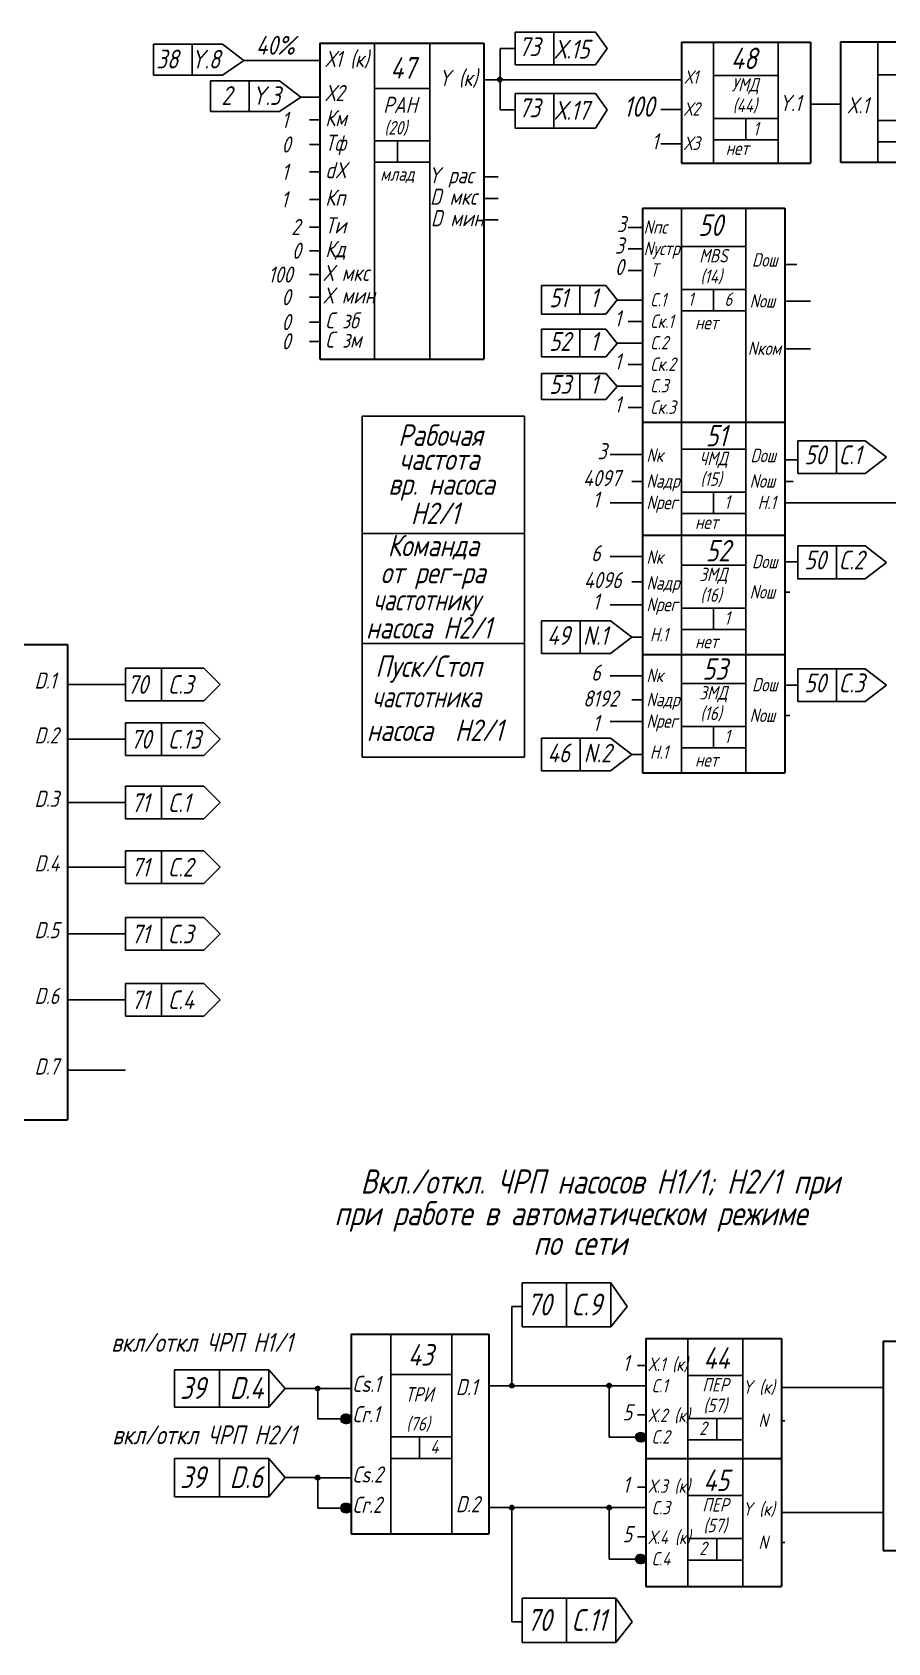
# Model space of a CAD drawing. Header units: millimetres. Extents: x -1319 to 706, y 709 to 3169.
# Drawn here: x -425.1 to -265.9, y 960.6 to 1260.2 of the extents above; entities that cross this region are included whole.
import ezdxf

# ---------------------------------------------------------------- set-up
doc = ezdxf.new("R2010")
doc.units = ezdxf.units.MM
doc.layers.add('Текст', color=7, linetype='Continuous', lineweight=50)
doc.styles.add('GOST тип А', font='GOST_A.TTF', dxfattribs={"oblique": 15})

msp = doc.modelspace()

# ---------------------------------------------------------------- hatches: boundary and pattern name
h = msp.add_hatch(color=7)
edge = h.paths.add_edge_path()
edge.add_arc((-371.97, 1007.89), 0.2, 0, 360)
h = msp.add_hatch(color=7)
edge = h.paths.add_edge_path()
edge.add_arc((-335.84, 1008.43), 0.2, 0, 360)
h = msp.add_hatch(color=7)
edge = h.paths.add_edge_path()
edge.add_arc((-317.73, 1008.4), 0.2, 0, 360)
for points in [[(-367.78, 1002.23, 1), (-365.8, 1002.23, 1)], [(-367.78, 1002.23, 1), (-365.8, 1002.23, 1)], [(-367.69, 1002.27, 1), (-365.71, 1002.27, 1)], [(-367.69, 1002.27, 1), (-365.71, 1002.27, 1)], [(-312.91, 998.84, 1), (-310.93, 998.84, 1)], [(-312.91, 998.84, 1), (-310.93, 998.84, 1)], [(-312.91, 998.84, 1), (-310.93, 998.84, 1)], [(-312.91, 998.84, 1), (-310.93, 998.84, 1)], [(-367.78, 985.64, 1), (-365.8, 985.64, 1)], [(-367.78, 985.64, 1), (-365.8, 985.64, 1)], [(-367.69, 985.69, 1), (-365.71, 985.69, 1)], [(-367.69, 985.69, 1), (-365.71, 985.69, 1)], [(-312.91, 976.17, 1), (-310.93, 976.17, 1)], [(-312.91, 976.17, 1), (-310.93, 976.17, 1)], [(-312.91, 976.17, 1), (-310.93, 976.17, 1)], [(-312.91, 976.17, 1), (-310.93, 976.17, 1)]]:
    msp.add_hatch(color=7).paths.add_polyline_path(points)
h = msp.add_hatch(color=7)
edge = h.paths.add_edge_path()
edge.add_arc((-371.97, 991.31), 0.2, 0, 360)
h = msp.add_hatch(color=7)
edge = h.paths.add_edge_path()
edge.add_arc((-335.84, 985.73), 0.2, 0, 360)
h = msp.add_hatch(color=7)
edge = h.paths.add_edge_path()
edge.add_arc((-317.73, 985.73), 0.2, 0, 360)

# ---------------------------------------------------------------- linework, layer by layer
at = {"color": 7}
for p, q in [((-320.29, 1260.2), (-335.24, 1260.2)), ((-335.24, 1260.2), (-335.24, 1254.12)), ((-328.05, 1260.2), (-328.05, 1254.12)), ((-320.29, 1260.2), (-318.14, 1257.16)), ((-267.76, 1258.41), (-267.76, 1236.05)), ((-389.68, 1257.95), (-402.53, 1257.95)), ((-402.53, 1257.95), (-402.53, 1252.21)), ((-395.34, 1257.95), (-395.34, 1252.21)), ((-389.68, 1257.95), (-385.69, 1254.91)), ((-361.38, 1258.18), (-361.38, 1199.35)), ((-351.12, 1258.18), (-351.12, 1199.35)), ((-320.29, 1254.12), (-318.14, 1257.16)), ((-298.3, 1258.37), (-298.3, 1235.84)), ((-286.3, 1258.37), (-286.3, 1235.84)), ((-389.68, 1252.21), (-385.69, 1254.91)), ((-371.55, 1254.91), (-385.69, 1254.91)), ((-320.29, 1254.12), (-335.24, 1254.12)), ((-320.29, 1254.12), (-335.24, 1254.12)), ((-320.29, 1254.12), (-335.24, 1254.12)), ((-389.68, 1252.21), (-402.53, 1252.21)), ((-379.07, 1251.17), (-391.93, 1251.17)), ((-391.93, 1251.17), (-391.93, 1245.42)), ((-384.73, 1251.17), (-384.73, 1245.42)), ((-379.07, 1251.17), (-375.09, 1248.13)), ((-361.38, 1249.73), (-351.12, 1249.73)), ((-341.09, 1251.36), (-304.3, 1251.36)), ((-298.3, 1252.16), (-286.3, 1252.16)), ((-267.76, 1252.27), (-255.76, 1252.27)), ((-379.07, 1245.42), (-375.09, 1248.13)), ((-371.55, 1248.13), (-375.09, 1248.13)), ((-320.29, 1248.82), (-335.24, 1248.82)), ((-335.24, 1248.82), (-335.24, 1242.35)), ((-328.05, 1248.82), (-328.05, 1242.35)), ((-320.29, 1248.82), (-318.14, 1245.78)), ((-280.3, 1246.8), (-274.66, 1246.8)), ((-379.07, 1245.42), (-391.93, 1245.42)), ((-371.55, 1243.88), (-373.49, 1243.88)), ((-320.29, 1242.35), (-318.14, 1245.78)), ((-308.1, 1245.84), (-304.25, 1245.84)), ((-298.3, 1244.16), (-286.3, 1244.16)), ((-292.3, 1244.16), (-292.3, 1240.16)), ((-267.76, 1243.78), (-255.76, 1243.78)), ((-320.29, 1242.35), (-335.24, 1242.35)), ((-320.29, 1242.35), (-335.24, 1242.35)), ((-320.29, 1242.35), (-335.24, 1242.35)), ((-371.55, 1239.3), (-373.49, 1239.3)), ((-361.38, 1240), (-351.12, 1240)), ((-357.12, 1240), (-357.12, 1236)), ((-308.1, 1239.43), (-304.25, 1239.43)), ((-298.3, 1240.16), (-286.3, 1240.16)), ((-267.76, 1239.83), (-255.76, 1239.83)), ((-361.38, 1236), (-351.12, 1236)), ((-371.55, 1234.2), (-373.49, 1234.2)), ((-341.09, 1233.27), (-338.39, 1233.27)), ((-371.55, 1229.08), (-373.49, 1229.08)), ((-341.09, 1229.27), (-338.39, 1229.27)), ((-304.3, 1187.67), (-304.3, 1227.44)), ((-292.3, 1187.67), (-292.3, 1227.44)), ((-371.55, 1223.94), (-373.49, 1223.94)), ((-341.09, 1225.27), (-338.39, 1225.27)), ((-311.54, 1223.89), (-314.23, 1223.89)), ((-371.55, 1219.52), (-373.49, 1219.52)), ((-311.54, 1219.89), (-314.23, 1219.89)), ((-304.3, 1220.36), (-292.3, 1220.36)), ((-285.04, 1216.96), (-282.82, 1216.96)), ((-371.55, 1215.1), (-373.49, 1215.1)), ((-311.54, 1215.89), (-314.23, 1215.89)), ((-371.55, 1210.89), (-373.49, 1210.89)), ((-318.36, 1213.09), (-330.3, 1213.09)), ((-330.3, 1213.09), (-330.3, 1207.75)), ((-323.17, 1213.09), (-323.17, 1207.75)), ((-323.17, 1213.09), (-323.17, 1207.75)), ((-318.36, 1213.09), (-316.24, 1210.42)), ((-304.3, 1212.36), (-292.3, 1212.36)), ((-298.3, 1212.36), (-298.3, 1208.36)), ((-330.3, 1207.75), (-318.36, 1207.75)), ((-318.36, 1207.75), (-316.24, 1210.42)), ((-311.54, 1210.36), (-316.3, 1210.36)), ((-304.3, 1208.36), (-292.3, 1208.36)), ((-304.3, 1208.36), (-304.3, 1187.67)), ((-285.04, 1210.14), (-280.3, 1210.14)), ((-371.55, 1206.26), (-373.49, 1206.26)), ((-318.36, 1204.96), (-330.3, 1204.96)), ((-330.3, 1204.96), (-330.3, 1199.79)), ((-323.17, 1204.96), (-323.17, 1199.79)), ((-323.17, 1204.96), (-323.17, 1199.79)), ((-318.36, 1204.96), (-316.24, 1202.3)), ((-311.54, 1206.36), (-314.23, 1206.36)), ((-371.55, 1202.68), (-373.49, 1202.68)), ((-318.36, 1199.79), (-316.24, 1202.3)), ((-311.54, 1202.36), (-316.3, 1202.36)), ((-330.3, 1199.79), (-318.36, 1199.79)), ((-285.04, 1201.32), (-280.3, 1201.32)), ((-318.36, 1196.73), (-330.3, 1196.73)), ((-330.3, 1196.73), (-330.3, 1191.87)), ((-323.17, 1196.73), (-323.17, 1191.87)), ((-323.17, 1196.73), (-323.17, 1191.87)), ((-318.36, 1196.73), (-316.24, 1194.3)), ((-311.54, 1198.36), (-314.23, 1198.36)), ((-318.36, 1191.87), (-316.24, 1194.3)), ((-311.54, 1194.36), (-316.3, 1194.36)), ((-330.3, 1191.87), (-318.36, 1191.87)), ((-311.54, 1190.36), (-314.23, 1190.36)), ((-363.71, 1188.8), (-333.51, 1188.8)), ((-363.71, 1188.8), (-363.71, 1125.36)), ((-333.51, 1188.8), (-333.51, 1125.36)), ((-304.3, 1187.67), (-304.3, 1166.64)), ((-292.3, 1187.67), (-292.3, 1166.64)), ((-270.12, 1184.17), (-282.61, 1184.17)), ((-270.12, 1184.17), (-282.61, 1184.17)), ((-282.61, 1184.17), (-282.61, 1178.09)), ((-275.41, 1184.17), (-275.41, 1178.09)), ((-270.12, 1184.17), (-266.13, 1181.13)), ((-311.54, 1181.65), (-317.54, 1181.65)), ((-304.3, 1182.64), (-292.3, 1182.64)), ((-285.04, 1180.64), (-282.61, 1180.64)), ((-270.12, 1178.09), (-266.13, 1181.13)), ((-270.12, 1178.09), (-282.61, 1178.09)), ((-311.54, 1176.64), (-313.49, 1176.64)), ((-304.3, 1174.64), (-292.3, 1174.64)), ((-298.3, 1174.64), (-298.3, 1170.64)), ((-285.04, 1176.64), (-283.52, 1176.64)), ((-311.54, 1172.64), (-317.54, 1172.64)), ((-285.04, 1172.64), (-263.4, 1172.67)), ((-285.04, 1172.64), (-282.34, 1172.64)), ((-304.3, 1170.64), (-292.3, 1170.64)), ((-333.51, 1166.96), (-363.71, 1166.96)), ((-304.3, 1166.64), (-304.3, 1122.42)), ((-292.3, 1166.64), (-292.3, 1122.42)), ((-311.54, 1162.68), (-317.54, 1162.68)), ((-270.12, 1164.62), (-282.61, 1164.62)), ((-270.12, 1164.62), (-282.61, 1164.62)), ((-282.61, 1164.62), (-282.61, 1158.53)), ((-275.41, 1164.62), (-275.41, 1158.53)), ((-270.12, 1164.62), (-266.13, 1161.57)), ((-304.3, 1161.07), (-292.3, 1161.07)), ((-285.04, 1161.65), (-282.61, 1161.65)), ((-270.12, 1158.53), (-266.13, 1161.57)), ((-311.54, 1157.97), (-313.49, 1157.97)), ((-270.12, 1158.53), (-282.61, 1158.53)), ((-311.54, 1153.67), (-317.54, 1153.67)), ((-285.04, 1156.02), (-284.15, 1156.02)), ((-317.47, 1150.71), (-330.32, 1150.71)), ((-330.32, 1150.71), (-330.32, 1144.63)), ((-323.13, 1150.71), (-323.13, 1144.63)), ((-317.47, 1150.71), (-313.49, 1147.67)), ((-304.3, 1153.07), (-292.3, 1153.07)), ((-298.3, 1153.07), (-298.3, 1149.07)), ((-317.47, 1144.63), (-313.49, 1147.67)), ((-311.54, 1147.67), (-313.49, 1147.67)), ((-304.3, 1149.07), (-292.3, 1149.07)), ((-333.51, 1146.46), (-363.71, 1146.46)), ((-333.51, 1146.46), (-363.71, 1146.46)), ((-317.47, 1144.63), (-330.32, 1144.63)), ((-393.17, 1141.92), (-407.71, 1141.92)), ((-407.71, 1141.92), (-407.71, 1135.84)), ((-401.04, 1141.92), (-401.04, 1135.84)), ((-393.17, 1141.92), (-390.13, 1138.88)), ((-270.12, 1141.74), (-282.61, 1141.74)), ((-270.12, 1141.74), (-282.61, 1141.74)), ((-282.61, 1141.74), (-282.61, 1135.66)), ((-275.41, 1141.74), (-275.41, 1135.66)), ((-270.12, 1141.74), (-266.13, 1138.7)), ((-418.52, 1138.88), (-407.71, 1138.88)), ((-393.17, 1135.84), (-390.13, 1138.88)), ((-311.54, 1140.47), (-317.54, 1140.47)), ((-304.3, 1139.06), (-292.3, 1139.06)), ((-285.04, 1138.74), (-282.61, 1138.74)), ((-270.12, 1135.66), (-266.13, 1138.7)), ((-393.17, 1135.84), (-407.71, 1135.84)), ((-311.54, 1135.97), (-313.49, 1135.97)), ((-270.12, 1135.66), (-282.61, 1135.66)), ((-285.04, 1133.06), (-284.15, 1133.06)), ((-418.52, 1131.54), (-418.52, 1125.25)), ((-393.17, 1131.73), (-407.71, 1131.73)), ((-407.71, 1131.73), (-407.71, 1125.65)), ((-401.04, 1131.73), (-401.04, 1125.65)), ((-393.17, 1131.73), (-390.13, 1128.69)), ((-311.54, 1131.97), (-317.54, 1131.97)), ((-304.3, 1131.06), (-292.3, 1131.06)), ((-298.3, 1131.06), (-298.3, 1127.06)), ((-418.52, 1128.69), (-407.71, 1128.69)), ((-393.17, 1125.65), (-390.13, 1128.69)), ((-317.47, 1128.86), (-330.32, 1128.86)), ((-330.32, 1128.86), (-330.32, 1122.78)), ((-323.13, 1128.86), (-323.13, 1122.78)), ((-317.47, 1128.86), (-313.49, 1125.82)), ((-304.3, 1127.06), (-292.3, 1127.06)), ((-393.17, 1125.65), (-407.71, 1125.65)), ((-333.51, 1125.36), (-363.71, 1125.36)), ((-317.47, 1122.78), (-313.49, 1125.82)), ((-311.54, 1125.82), (-313.49, 1125.82)), ((-317.47, 1122.78), (-330.32, 1122.78)), ((-393.17, 1119.93), (-407.71, 1119.93)), ((-407.71, 1119.93), (-407.71, 1113.85)), ((-401.04, 1119.93), (-401.04, 1113.85)), ((-393.17, 1119.93), (-390.13, 1116.89)), ((-418.52, 1116.89), (-407.71, 1116.89)), ((-393.17, 1113.85), (-390.13, 1116.89)), ((-393.17, 1113.85), (-407.71, 1113.85)), ((-393.17, 1107.92), (-407.71, 1107.92)), ((-407.71, 1107.92), (-407.71, 1101.84)), ((-401.04, 1107.92), (-401.04, 1101.84)), ((-393.17, 1107.92), (-390.13, 1104.88)), ((-418.52, 1104.88), (-407.71, 1104.88)), ((-393.17, 1101.84), (-390.13, 1104.88)), ((-393.17, 1101.84), (-407.71, 1101.84)), ((-393.17, 1095.5), (-407.71, 1095.5)), ((-407.71, 1095.5), (-407.71, 1089.42)), ((-401.04, 1095.5), (-401.04, 1089.42)), ((-393.17, 1095.5), (-390.13, 1092.46)), ((-418.52, 1092.46), (-407.71, 1092.46)), ((-393.17, 1089.42), (-390.13, 1092.46)), ((-393.17, 1089.42), (-407.71, 1089.42)), ((-407.71, 1083.26), (-407.71, 1077.17)), ((-393.17, 1083.26), (-407.71, 1083.26)), ((-407.71, 1083.26), (-407.71, 1077.17)), ((-401.04, 1083.26), (-401.04, 1077.17)), ((-393.17, 1083.26), (-390.13, 1080.22)), ((-418.52, 1080.22), (-407.71, 1080.22)), ((-393.17, 1077.17), (-390.13, 1080.22)), ((-393.17, 1077.17), (-407.71, 1077.17)), ((-418.52, 1067.08), (-407.71, 1067.08)), ((-317.45, 1027.56), (-333.93, 1027.56)), ((-333.93, 1027.56), (-333.93, 1019.38)), ((-325.67, 1027.53), (-325.67, 1019.35)), ((-317.45, 1027.56), (-314.41, 1023.17)), ((-317.45, 1027.56), (-317.45, 1019.38)), ((-333.93, 1023.17), (-335.84, 1023.17)), ((-335.84, 1023.17), (-335.84, 1008.4)), ((-317.45, 1019.38), (-314.41, 1023.17)), ((-317.45, 1019.38), (-333.93, 1019.38)), ((-358.34, 1018.02), (-358.34, 980.87)), ((-347.03, 1018.02), (-347.03, 980.87)), ((-303.09, 1017.18), (-303.09, 994.51)), ((-292.85, 1017.18), (-292.85, 994.51)), ((-381.04, 1011.34), (-398.6, 1011.34)), ((-398.6, 1011.34), (-398.6, 1004.44)), ((-390.23, 1011.34), (-390.23, 1004.44)), ((-381.04, 1011.34), (-378, 1007.89)), ((-381.04, 1011.34), (-381.04, 1004.44)), ((-358.34, 1010.5), (-347.03, 1010.5)), ((-310.94, 1012.16), (-312.45, 1012.16)), ((-303.09, 1010.32), (-292.85, 1010.32)), ((-381.04, 1004.44), (-378, 1007.89)), ((-371.92, 1007.89), (-378, 1007.89)), ((-371.92, 1007.86), (-365.67, 1007.86)), ((-371.92, 1002.23), (-371.92, 1007.86)), ((-340.1, 1008.4), (-317.05, 1008.4)), ((-317.73, 998.81), (-317.73, 1008.4)), ((-317.05, 1008.4), (-310.94, 1008.4)), ((-285.7, 1008.07), (-266.78, 1008.07)), ((-381.04, 1004.44), (-398.6, 1004.44)), ((-371.92, 1002.23), (-365.67, 1002.23)), ((-365.81, 1002.18), (-365.76, 1002.18)), ((-365.81, 1002.18), (-365.76, 1002.18)), ((-365.72, 1002.23), (-365.67, 1002.23)), ((-365.72, 1002.23), (-365.67, 1002.23)), ((-310.94, 1002.98), (-312.45, 1002.98)), ((-310.94, 1002.76), (-310.94, 1002.76)), ((-303.09, 1002.32), (-292.85, 1002.32)), ((-297.73, 1002.32), (-297.73, 998.32)), ((-285.7, 1001.88), (-285.05, 1001.88)), ((-358.34, 998.88), (-347.03, 998.88)), ((-353.03, 998.88), (-353.03, 994.88)), ((-310.94, 998.81), (-317.73, 998.81)), ((-310.94, 998.8), (-310.89, 998.8)), ((-310.94, 998.8), (-310.89, 998.8)), ((-310.94, 998.8), (-310.89, 998.8)), ((-310.94, 998.8), (-310.89, 998.8)), ((-303.09, 998.32), (-292.85, 998.32)), ((-381.04, 994.86), (-398.6, 994.86)), ((-398.6, 994.86), (-398.6, 987.76)), ((-390.23, 994.86), (-390.23, 987.76)), ((-381.04, 994.86), (-378, 991.31)), ((-381.04, 994.86), (-381.04, 987.76)), ((-358.34, 994.88), (-347.03, 994.88)), ((-303.09, 994.51), (-303.09, 971.07)), ((-292.85, 994.51), (-292.85, 971.07)), ((-381.04, 987.76), (-378, 991.31)), ((-371.92, 991.31), (-378, 991.31)), ((-371.92, 991.28), (-365.67, 991.28)), ((-371.92, 985.64), (-371.92, 991.28)), ((-310.94, 989.5), (-312.45, 989.5)), ((-381.04, 987.76), (-398.6, 987.76)), ((-303.09, 987.98), (-292.85, 987.98)), ((-371.92, 985.64), (-365.67, 985.64)), ((-365.81, 985.6), (-365.76, 985.6)), ((-365.81, 985.6), (-365.76, 985.6)), ((-365.72, 985.64), (-365.67, 985.64)), ((-365.72, 985.64), (-365.67, 985.64)), ((-340.1, 985.73), (-320.66, 985.73)), ((-335.84, 964.48), (-335.84, 985.73)), ((-324.32, 985.73), (-317.09, 985.73)), ((-310.94, 985.73), (-319.34, 985.73)), ((-319.34, 985.73), (-317.09, 985.73)), ((-317.73, 976.15), (-317.73, 985.73)), ((-285.7, 984.8), (-266.78, 984.8)), ((-310.94, 980.31), (-312.45, 980.31)), ((-310.94, 980.09), (-310.94, 980.09)), ((-303.09, 979.98), (-292.85, 979.98)), ((-297.73, 979.98), (-297.73, 975.98)), ((-285.7, 979.21), (-285.05, 979.21)), ((-310.94, 976.15), (-317.73, 976.15)), ((-310.94, 976.13), (-310.89, 976.13)), ((-310.94, 976.13), (-310.89, 976.13)), ((-310.94, 976.13), (-310.89, 976.13)), ((-310.94, 976.13), (-310.89, 976.13)), ((-303.09, 975.98), (-292.85, 975.98)), ((-303.09, 971.07), (-303.09, 974.03)), ((-292.85, 971.07), (-292.85, 974.03)), ((-316.47, 968.86), (-333.93, 968.86)), ((-333.93, 968.86), (-333.93, 960.61)), ((-325.67, 968.84), (-325.67, 960.58)), ((-316.47, 968.86), (-313.43, 964.48)), ((-316.47, 968.86), (-316.47, 960.61)), ((-333.93, 964.48), (-335.84, 964.48)), ((-316.47, 960.61), (-313.43, 964.48)), ((-316.47, 960.61), (-333.93, 960.61))]:
    msp.add_line(p, q, dxfattribs=at)
at = {"color": 7, "lineweight": 30}
for p, q in [((-274.66, 1258.41), (-248.61, 1258.41)), ((-274.66, 1258.41), (-274.66, 1236.05)), ((-371.55, 1258.18), (-341.09, 1258.18)), ((-371.55, 1258.18), (-371.55, 1199.35)), ((-341.09, 1258.18), (-341.09, 1199.35)), ((-304.3, 1258.37), (-280.3, 1258.37)), ((-304.3, 1258.37), (-280.3, 1258.37)), ((-304.3, 1258.37), (-304.3, 1235.84)), ((-280.3, 1258.37), (-280.3, 1235.84)), ((-304.3, 1235.84), (-280.3, 1235.84)), ((-304.3, 1235.84), (-280.3, 1235.84)), ((-274.66, 1236.05), (-248.61, 1236.05)), ((-311.54, 1227.44), (-285.04, 1227.44)), ((-311.54, 1227.44), (-311.54, 1187.67)), ((-285.04, 1227.44), (-285.04, 1187.67)), ((-371.55, 1199.35), (-341.09, 1199.35)), ((-311.54, 1187.67), (-285.04, 1187.67)), ((-311.54, 1187.67), (-285.04, 1187.67)), ((-311.54, 1187.67), (-285.04, 1187.67)), ((-311.54, 1187.67), (-311.54, 1166.64)), ((-311.54, 1187.67), (-285.04, 1187.67)), ((-311.54, 1187.67), (-285.04, 1187.67)), ((-285.04, 1187.67), (-285.04, 1166.64)), ((-311.54, 1166.64), (-285.04, 1166.64)), ((-311.54, 1166.64), (-285.04, 1166.64)), ((-311.54, 1166.64), (-311.54, 1144.44)), ((-285.04, 1166.64), (-285.04, 1144.44)), ((-445.33, 1146.3), (-418.52, 1146.3)), ((-418.52, 1146.3), (-418.52, 1057.84)), ((-311.54, 1144.44), (-285.04, 1144.44)), ((-311.54, 1144.44), (-285.04, 1144.44)), ((-311.54, 1144.44), (-311.54, 1122.42)), ((-285.04, 1144.44), (-285.04, 1122.42)), ((-311.54, 1122.42), (-285.04, 1122.42)), ((-311.54, 1122.42), (-285.04, 1122.42)), ((-445.33, 1057.84), (-418.52, 1057.84)), ((-365.72, 1018.01), (-340.1, 1018.01)), ((-365.72, 1018.01), (-365.72, 980.87)), ((-340.1, 1018.01), (-340.1, 980.87)), ((-310.94, 1017.18), (-285.7, 1017.18)), ((-310.94, 1017.18), (-310.94, 994.51)), ((-285.7, 1017.18), (-285.7, 994.51)), ((-266.78, 1016.68), (-240.74, 1016.68)), ((-266.78, 1016.68), (-266.78, 992.92)), ((-310.94, 994.85), (-285.7, 994.85)), ((-310.94, 994.51), (-310.94, 971.07)), ((-285.7, 994.51), (-285.7, 971.07)), ((-266.78, 992.92), (-266.78, 977.77)), ((-365.72, 980.87), (-340.1, 980.87)), ((-266.78, 977.77), (-240.74, 977.77)), ((-310.94, 971.07), (-285.7, 971.07))]:
    msp.add_line(p, q, dxfattribs=at)
for p, q in [((-335.24, 1257.16), (-338.04, 1257.16)), ((-338.04, 1257.16), (-338.04, 1245.78)), ((-335.24, 1245.78), (-338.04, 1245.78))]:
    msp.add_line(p, q)
at = {"color": 7, "lineweight": 60}
for centre in [(-338.08, 1251.36), (-371.97, 1007.89), (-335.84, 1008.43), (-317.73, 1008.4), (-371.97, 991.31), (-335.84, 985.73), (-317.73, 985.73)]:
    msp.add_circle(centre, 0.2, dxfattribs=at)
at = {"color": 7, "lineweight": 30}
for centre in [(-366.81, 1002.23), (-366.81, 1002.23), (-366.81, 1002.23), (-366.73, 1002.27), (-366.73, 1002.27), (-366.73, 1002.27), (-366.63, 1002.2), (-366.63, 1002.2), (-366.55, 1002.24), (-366.55, 1002.24), (-311.95, 998.84), (-311.95, 998.84), (-311.95, 998.84), (-311.95, 998.84), (-311.95, 998.84), (-311.95, 998.84), (-311.77, 998.81), (-311.77, 998.81), (-311.77, 998.81), (-311.77, 998.81), (-366.81, 985.64), (-366.81, 985.64), (-366.81, 985.64), (-366.73, 985.69), (-366.73, 985.69), (-366.73, 985.69), (-366.63, 985.61), (-366.63, 985.61), (-366.55, 985.66), (-366.55, 985.66), (-311.95, 976.17), (-311.95, 976.17), (-311.95, 976.17), (-311.95, 976.17), (-311.95, 976.17), (-311.95, 976.17), (-311.77, 976.14), (-311.77, 976.14), (-311.77, 976.14), (-311.77, 976.14)]:
    msp.add_circle(centre, 0.825, dxfattribs=at)

# ---------------------------------------------------------------- texts
at = {"layer": 'Текст', "color": 7, "lineweight": 15, "style": 'GOST тип А', "oblique": 15}
for s, height, p in [('40%%% ', 3.5, (-383.47, 1256.02)), ('73', 3.5, (-334.56, 1255.75)), ('Х.15', 3.5, (-327.9, 1255.29)), ('38', 3.5, (-402.03, 1253.46)), ('Y.8', 3.456, (-395.57, 1253.46)), ('Х1 (к)', 3, (-370.57, 1253.72)), ('47', 4, (-358.49, 1251.56)), ('48', 4, (-295.11, 1253.33)), ('Y (к)', 3, (-349.46, 1250.19)), ('Х1', 2.5, (-303.76, 1250.6)), ('2', 3.5, (-389.91, 1246.67)), ('Y.3', 3.456, (-384.21, 1246.67)), ('Х2', 3, (-370.57, 1247.39)), ('УМД', 2.5, (-294.97, 1249.17)), ('РАН', 3, (-359.79, 1245.18)), ('73', 3.5, (-334.56, 1244.37)), ('Х.17', 3.5, (-327.9, 1243.91)), ('100', 3.775, (-315.05, 1244.48)), ('Х2', 2.5, (-303.83, 1244.67)), ('(44)', 2.5, (-294.77, 1245.33)), ('Y.1', 3, (-286.09, 1245.53)), ('X.1', 3, (-273.54, 1245.1)), ('1', 3, (-378.69, 1242.39)), ('Км', 3, (-370.57, 1242.71)), ('(20)', 2.5, (-359.59, 1241.17)), ('1', 2.5, (-290.95, 1241)), ('0', 3, (-378.69, 1237.81)), ('Тф', 3, (-370.57, 1238.12)), ('1', 3, (-309.83, 1238.37)), ('Х3', 2.5, (-303.84, 1238.3)), ('нет', 2.5, (-296.04, 1237.37)), ('1', 3, (-378.69, 1232.72)), ('dX', 3, (-370.57, 1233.03)), ('Y рас', 3, (-351.39, 1232.1)), ('млад', 2.5, (-360.32, 1232.56)), ('1', 3, (-378.81, 1227.59)), ('Кп', 3, (-370.57, 1227.91)), ('D мкс', 3, (-351.06, 1228.1)), ('2', 3, (-376.91, 1222.46)), ('Ти', 3, (-370.57, 1222.77)), ('D мин', 3, (-350.91, 1224.1)), ('3', 3, (-316.32, 1223)), ('50', 4, (-301.17, 1222.31)), ('Nпс', 2.5, (-311.32, 1222.72)), ('0', 3, (-376.76, 1218.04)), ('Кд', 3, (-370.57, 1218.35)), ('3', 3, (-316.68, 1219)), ('Nустр', 2.5, (-311.32, 1218.72)), ('MBS', 2.5, (-300.97, 1217.37)), ('100', 3, (-381.19, 1213.61)), ('Х мкс', 3, (-370.92, 1213.93)), ('0', 3, (-316.67, 1215)), ('Т', 2.5, (-310.08, 1214.72)), ('Dош', 2.5, (-291.16, 1216.59)), ('(14)', 2.5, (-300.77, 1213.53)), ('0', 3, (-378.69, 1209.4)), ('Х мин', 3, (-370.92, 1209.72)), ('51', 3.5, (-328.91, 1209.04)), ('1', 3.5, (-321.29, 1209.04)), ('С.1', 2.5, (-310.08, 1209.19)), ('1', 2.5, (-303.09, 1209.27)), ('6', 2.5, (-296.3, 1209.27)), ('Nош', 2.5, (-291.6, 1208.97)), ('0', 3, (-378.69, 1204.77)), ('С зб', 3, (-370.57, 1205.09)), ('1', 3, (-316.76, 1205.46)), ('Ск.1', 2.5, (-310.08, 1205.19)), ('С зм', 3, (-370.57, 1201.51)), ('нет', 2.5, (-301.75, 1204.93)), ('0', 3, (-378.69, 1201.19)), ('52', 3.5, (-328.91, 1200.92)), ('1', 3.5, (-321.29, 1200.92)), ('С.2', 2.5, (-310.08, 1201.19)), ('Nком', 2.5, (-291.94, 1200.15)), ('1', 3, (-316.76, 1197.46)), ('Ск.2', 2.5, (-310.08, 1197.19)), ('53', 3.5, (-328.91, 1192.92)), ('1', 3.5, (-321.29, 1192.92)), ('С.3', 2.5, (-310.08, 1193.19)), ('1', 3, (-316.76, 1189.46)), ('Ск.3', 2.5, (-310.08, 1189.19)), ('51', 4, (-299.8, 1183.15)), ('3', 3, (-319.91, 1180.75)), ('Nк', 2.5, (-310.8, 1180.27)), ('ЧМД', 2.5, (-300.97, 1179.65)), ('Dош', 2.5, (-291.45, 1180.21)), ('50', 3.5, (-281.41, 1179.82)), ('С.1', 3.5, (-274.97, 1179.82)), ('4097', 3, (-322.59, 1175.74)), ('Nадр', 2.5, (-310.8, 1175.47)), ('(15)', 2.5, (-300.77, 1175.81)), ('Nош', 2.5, (-291.6, 1175.47)), ('1', 3, (-320.8, 1171.74)), ('Nрег', 2.5, (-310.8, 1171.47)), ('1', 2.5, (-296.3, 1171.55)), ('Н.1', 2.5, (-290.11, 1171.47)), ('нет', 2.5, (-301.75, 1167.8)), ('52', 4, (-299.8, 1161.74)), ('6', 3, (-321.09, 1161.78)), ('Nк', 2.5, (-310.8, 1161.3)), ('Dош', 2.5, (-291.16, 1160.48)), ('50', 3.5, (-281.41, 1160.26)), ('С.2', 3.5, (-274.97, 1160.26)), ('4096', 3, (-322.43, 1156.77)), ('ЗМД', 2.5, (-300.97, 1158.08)), ('Nадр', 2.5, (-310.8, 1156.49)), ('(16)', 2.5, (-300.77, 1154.24)), ('Nош', 2.5, (-291.6, 1154.85)), ('1', 3, (-320.8, 1152.77)), ('Nрег', 2.5, (-310.8, 1152.49)), ('1', 2.5, (-296.3, 1149.98)), ('49', 3.5, (-329.28, 1146.22)), ('N.1', 3.456, (-322.61, 1146.22)), ('Н.1', 2.5, (-310.17, 1146.88)), ('нет', 2.5, (-301.75, 1145.6)), ('6', 3, (-321.09, 1139.57)), ('Nк', 2.5, (-310.8, 1139.3)), ('53', 4, (-300.4, 1139.73)), ('D.1', 3, (-424.67, 1138.08)), ('70', 3.456, (-407.42, 1137.13)), ('С.3', 3.456, (-399.8, 1137.13)), ('ЗМД', 2.5, (-300.97, 1136.06)), ('Dош', 2.5, (-291.16, 1137.57)), ('50', 3.5, (-281.41, 1137.39)), ('С.3', 3.5, (-274.97, 1137.39)), ('8192', 3, (-322.59, 1134.74)), ('Nадр', 2.5, (-310.8, 1134.8)), ('1', 3, (-320.8, 1130.19)), ('Nрег', 2.5, (-310.8, 1130.8)), ('(16)', 2.5, (-300.77, 1132.23)), ('Nош', 2.5, (-291.6, 1131.88)), ('D.2', 3, (-424.67, 1127.89)), ('70', 3.456, (-406.82, 1126.93)), ('С.13', 3.456, (-399.8, 1126.93)), ('1', 2.5, (-296.3, 1127.96)), ('46', 3.5, (-329.22, 1124.37)), ('N.2', 3.456, (-322.48, 1124.37)), ('Н.1', 2.5, (-310.17, 1125.02)), ('нет', 2.5, (-301.75, 1123.58)), ('D.3', 3, (-424.67, 1116.09)), ('71', 3.456, (-406.67, 1115.13)), ('С.1', 3.456, (-399.8, 1115.13)), ('D.4', 3, (-424.67, 1104.08)), ('71', 3.456, (-406.67, 1103.13)), ('С.2', 3.456, (-399.8, 1103.13)), ('D.5', 3, (-424.67, 1091.66)), ('71', 3.456, (-406.67, 1090.71)), ('С.3', 3.456, (-399.8, 1090.71)), ('D.6', 3, (-424.67, 1079.42)), ('71', 3.456, (-406.67, 1078.46)), ('С.4', 3.456, (-399.8, 1078.46)), ('D.7', 3, (-424.67, 1066.28)), ('Вкл./откл. ЧРП насосов Н1/1; Н2/1 при ', 4.5, (-364, 1044.13)), ('при работе в автоматическом режиме ', 4.5, (-368.87, 1038.25)), ('по сети', 4.5, (-331.86, 1032.71)), ('70', 4.056, (-333.04, 1021.48)), (' С.9', 4.056, (-326.8, 1021.48)), (' вкл/откл ЧРП Н1/1  ', 3.5, (-412.2, 1014.71)), ('43', 4, (-355.19, 1012.14)), ('1', 3, (-315.23, 1011.13)), ('Х.1 (к) ', 2.5, (-310.46, 1011.15)), ('44', 4, (-300.23, 1011.54)), ('39', 4.056, (-397.59, 1005.95)), ('D.4', 4.056, (-388.36, 1005.95)), ('Сs.1', 3, (-365.5, 1007.24)), ('ПЕР', 2.5, (-300.4, 1007.33)), ('ТРИ', 2.7, (-355.7, 1005.43)), ('D.1', 3, (-346.29, 1006.65)), ('С.1', 2.5, (-309.82, 1007.15)), ('Y (к)', 2.5, (-292.92, 1006.9)), ('Сr.1', 3, (-365.5, 1001.61)), ('5', 3, (-315.23, 1001.95)), ('Х.2 (к) ', 2.5, (-310.46, 1001.64)), ('(57)', 2.5, (-300.2, 1003.49)), (' вкл/откл ЧРП Н2/1  ', 3.5, (-412, 997.51)), ('(76)', 2.5, (-355.49, 1000.06)), ('2', 2.5, (-300.98, 999.23)), ('N', 2.5, (-289.96, 1000.71)), ('4', 2.5, (-351.03, 995.79)), ('С.2', 2.5, (-309.82, 997.64)), ('39', 4.056, (-397.59, 989.36)), ('D.6', 4.056, (-388.36, 989.36)), ('Сs.2', 3, (-365.5, 990.39)), ('45', 4, (-300.23, 988.81)), ('1', 3, (-315.23, 988.46)), ('Х.3 (к) ', 2.5, (-310.46, 988.48)), ('Сr.2', 3, (-365.5, 984.75)), ('D.2', 3, (-346.29, 984.86)), ('С.3', 2.5, (-309.82, 984.48)), ('ПЕР', 2.5, (-300.4, 984.99)), ('Y (к)', 2.5, (-292.92, 984.23)), ('(57)', 2.5, (-300.2, 981.15)), ('5', 3, (-315.23, 979.28)), ('Х.4 (к) ', 2.5, (-310.46, 978.97)), ('N', 2.5, (-289.96, 978.04)), ('С.4', 2.5, (-309.82, 974.97)), ('2', 2.5, (-300.98, 976.89)), ('70', 4.056, (-333.04, 962.79)), (' С.11', 4.056, (-326.8, 962.79))]:
    msp.add_text(s, height=height, dxfattribs=at).set_placement(p)
at = {"layer": 'Текст', "color": 7, "linetype": 'Continuous', "lineweight": 15, "style": 'GOST тип А', "oblique": 15}
for s, p in [('Рабочая ', (-357, 1183.24)), ('частота ', (-356.83, 1178.77)), ('вр. насоса', (-358.85, 1174.14)), ('Н2/1', (-354.65, 1168.69)), ('Команда', (-358.95, 1162.71)), (' от рег-ра', (-362.34, 1157.68)), ('насоса Н2/1', (-362.99, 1147.4)), ('Пуск/Стоп', (-361.25, 1140.26)), ('насоса  H2/1', (-362.84, 1128.34))]:
    msp.add_text(s, height=4, dxfattribs=at).set_placement(p)
at = {"layer": 'Текст', "color": 7, "linetype": 'Continuous', "lineweight": 15, "style": 'GOST тип А', "oblique": 15, "width": 0.9}
for s, p in [('частотнику', (-361.69, 1152.63)), ('частотника', (-361.89, 1134.59))]:
    msp.add_text(s, height=4, dxfattribs=at).set_placement(p)

doc.saveas('drawing.dxf')
